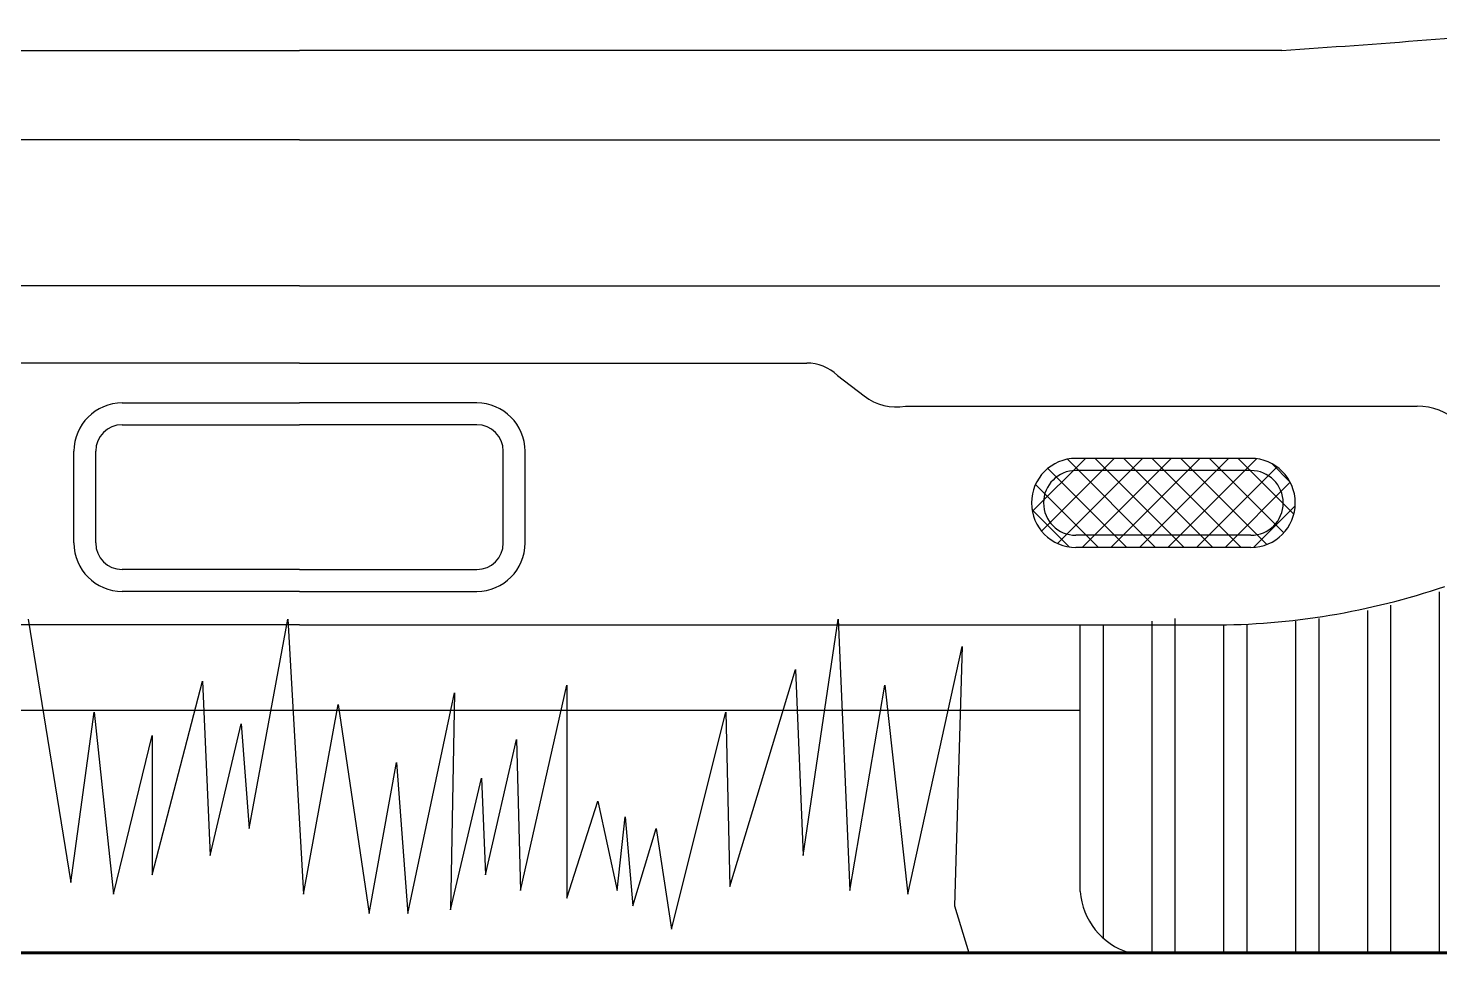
# Model space of a CAD drawing. Header units: millimetres. Extents: x -249630 to 95394, y -188036 to 109963.
# Drawn here: x -90022 to -88931, y -17362 to -16648 of the extents above; entities that cross this region are included whole.
import ezdxf

# ---------------------------------------------------------------- set-up
doc = ezdxf.new("R2010")
doc.units = ezdxf.units.MM
for name, color, linetype in [('Layer11', 30, 'Continuous'), ('Layer5', 84, 'Continuous'), ('VEREDA', 1, 'Continuous')]:
    doc.layers.add(name, color=color, linetype=linetype)
doc.layers.add('MUROS', color=6, linetype='Continuous', lineweight=60)

# ---------------------------------------------------------------- blocks, each defined once
blk = doc.blocks.new('A$C3F545D02')
at = {"layer": 'Layer11'}
for p, q in [((0.06742, 0.55785), (0.67491, 0.55785)), ((1.2824, 0.55785), (0.67491, 0.55785)), ((0.67491, 0.50268), (-0.0302, 0.50268)), ((0.67491, 0.50268), (1.38002, 0.50268)), ((0.67491, 0.41233), (-0.0302, 0.41233)), ((0.67491, 0.41233), (1.38002, 0.41233)), ((0.67491, 0.36456), (0.36129, 0.36456)), ((0.67491, 0.36456), (0.98853, 0.36456)), ((1.00759, 0.35694), (1.02412, 0.34423)), ((0.5653, 0.33991), (0.67491, 0.33991)), ((0.78452, 0.33991), (0.67491, 0.33991)), ((1.04954, 0.33788), (1.36604, 0.33788)), ((0.5653, 0.32643), (0.67491, 0.32643)), ((0.78452, 0.32643), (0.67491, 0.32643)), ((0.53541, 0.25334), (0.53541, 0.31002)), ((0.53541, 0.31002), (0.53541, 0.31002)), ((0.54889, 0.25334), (0.54889, 0.31002)), ((0.80093, 0.25334), (0.80093, 0.31002)), ((0.81441, 0.25334), (0.81441, 0.31002)), ((0.81441, 0.31002), (0.81441, 0.31002)), ((1.12804, 0.27276), (1.1609, 0.30563)), ((1.1337, 0.26074), (1.17858, 0.30563)), ((1.14368, 0.25305), (1.19626, 0.30563)), ((1.26317, 0.30563), (1.15502, 0.30563)), ((1.15892, 0.25061), (1.21393, 0.30563)), ((1.22191, 0.25061), (1.1669, 0.30563)), ((1.17659, 0.25061), (1.23161, 0.30563)), ((1.23959, 0.25061), (1.18457, 0.30563)), ((1.19427, 0.25061), (1.24929, 0.30563)), ((1.25727, 0.25061), (1.20225, 0.30563)), ((1.2731, 0.25246), (1.21993, 0.30563)), ((1.28357, 0.25966), (1.23761, 0.30563)), ((1.28978, 0.27113), (1.25529, 0.30563)), ((1.18656, 0.25061), (1.13769, 0.29948)), ((1.20424, 0.25061), (1.14973, 0.30511)), ((1.26317, 0.29815), (1.15502, 0.29815)), ((1.21195, 0.25061), (1.26674, 0.30539)), ((1.22963, 0.25061), (1.27937, 0.30035)), ((1.28735, 0.29124), (1.2763, 0.30229)), ((1.16888, 0.25061), (1.12998, 0.28951)), ((1.24731, 0.25061), (1.28755, 0.29086)), ((1.15089, 0.25092), (1.12783, 0.27399)), ((1.26505, 0.25067), (1.29062, 0.27624)), ((1.26317, 0.25809), (1.15502, 0.25809)), ((1.26317, 0.25061), (1.15502, 0.25061)), ((0.67491, 0.23693), (0.5653, 0.23693)), ((0.67491, 0.23693), (0.78452, 0.23693)), ((0.67491, 0.22345), (0.5653, 0.22345)), ((0.67491, 0.22345), (0.78452, 0.22345)), ((1.37989, 0), (1.37989, 0.22312)), ((1.33544, 0), (1.33544, 0.21167)), ((1.34982, 0), (1.34982, 0.21484)), ((0.67491, 0.20266), (0.11098, 0.20266)), ((0.67491, 0.20266), (1.23885, 0.20266)), ((1.15761, 0.03788), (1.15761, 0.20266)), ((1.17199, 0.00896), (1.17199, 0.20291)), ((1.20207, 0), (1.20207, 0.20492)), ((1.21645, 0), (1.21645, 0.2066)), ((1.24652, 0), (1.24652, 0.20266)), ((1.26091, 0), (1.26091, 0.20291)), ((1.29098, 0), (1.29098, 0.20492)), ((1.30536, 0), (1.30536, 0.2066)), ((1.50413, 0), (1.18794, 0))]:
    blk.add_line(p, q, dxfattribs=at)
for centre, radius, start, end in [((0.55235, 11.22478), 10.69188, 273.915276, 274.875719), ((0.98853, 0.3369), 0.02766, 46.42566, 90), ((1.04412, 0.37026), 0.03283, 232.45207, 279.49475), ((0.5653, 0.31002), 0.02989, 90, 180), ((0.78452, 0.31002), 0.02989, 0, 90), ((1.36604, 0.29936), 0.03853, 8.21243, 90), ((0.5653, 0.31002), 0.01641, 90, 180), ((0.78452, 0.31002), 0.01641, 0, 90), ((1.15502, 0.27812), 0.02751, 90, 270), ((1.15502, 0.27812), 0.02751, 90, 270), ((1.26317, 0.27812), 0.02751, 270, 90), ((1.15502, 0.27812), 0.02003, 90, 270), ((1.26317, 0.27812), 0.02003, 270, 90), ((0.5653, 0.25334), 0.02989, 180, 270), ((0.5653, 0.25334), 0.01641, 180, 270), ((0.78452, 0.25334), 0.02989, 270, 0), ((0.78452, 0.25334), 0.01641, 270, 0), ((1.23885, 0.65055), 0.44789, 270, 288.78302), ((1.20061, 0.04123), 0.04313, 184.44772, 252.91268)]:
    blk.add_arc(centre, radius, start, end, dxfattribs=at)

msp = doc.modelspace()

# ---------------------------------------------------------------- linework, layer by layer
at = {"layer": 'Layer5'}
msp.add_lwpolyline([(-90022.056, -17104.298), (-89989.101, -17307.83), (-89971.125, -17176.133), (-89956.145, -17316.81), (-89926.185, -17194.092), (-89926.185, -17301.844), (-89887.238, -17152.188), (-89881.246, -17286.879), (-89857.278, -17185.113), (-89851.286, -17265.927), (-89821.326, -17104.298), (-89809.343, -17316.81), (-89782.379, -17170.147), (-89758.411, -17331.775), (-89737.439, -17215.044), (-89728.452, -17331.775), (-89692.5, -17161.168), (-89695.496, -17328.782), (-89671.528, -17227.016), (-89668.532, -17301.844), (-89644.565, -17197.085), (-89641.568, -17313.817), (-89605.617, -17155.181), (-89605.617, -17319.803), (-89581.649, -17244.975), (-89566.67, -17313.817), (-89560.678, -17256.947), (-89554.686, -17325.789), (-89536.71, -17265.927), (-89524.726, -17343.748), (-89482.782, -17176.133), (-89479.787, -17310.824), (-89428.855, -17143.209), (-89422.863, -17286.879), (-89395.9, -17104.298), (-89386.912, -17313.817), (-89359.948, -17155.181), (-89341.972, -17316.81), (-89300.029, -17125.25), (-89306.02, -17325.789), (-89294.961, -17362.024)], dxfattribs=at)
at = {"layer": 'MUROS'}
msp.add_lwpolyline([(-97269.961, -17362.024), (-84894.961, -17362.024)], dxfattribs=at)
at = {"layer": 'VEREDA'}
msp.add_lwpolyline([(-90415.658, -17174.524), (-89208.914, -17174.524)], dxfattribs=at)

# ---------------------------------------------------------------- block references
at = {"layer": 'VEREDA', "xscale": 1250, "yscale": 1250, "zscale": 1250}
msp.add_blockref('A$C3F545D02', (-90655.924, -17362.024), dxfattribs=at)

doc.saveas('drawing.dxf')
